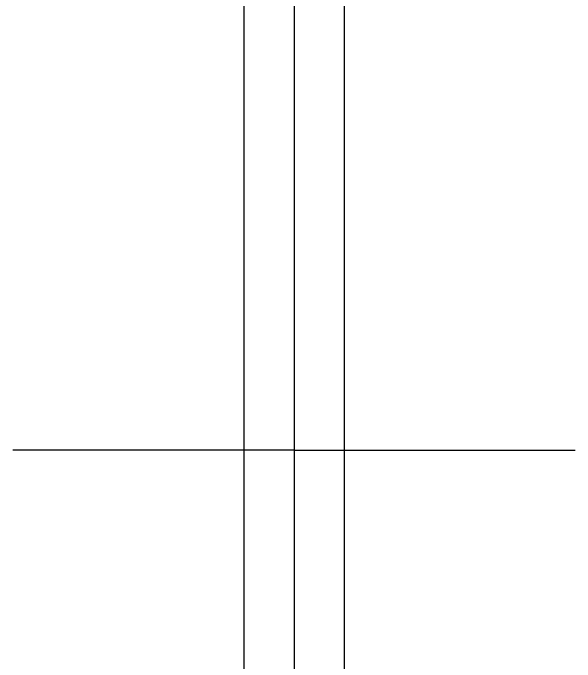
# Model space of a CAD drawing. Header units: millimetres. Extents: x -15000 to 15000, y -45082 to 2000.
# Drawn here: x -4400 to -1600, y -33239 to -30007 of the extents above; entities that cross this region are included whole.
import ezdxf

# ---------------------------------------------------------------- set-up
doc = ezdxf.new("R2010")
doc.units = ezdxf.units.MM
for name, color, linetype in [('CELIK_KIRIS_KOLON', 9, 'CONTINUOUS'), ('KABLO_TAVALARI', 6, 'CONTINUOUS'), ('MONTAJ_BORULARI', 2, 'CONTINUOUS')]:
    doc.layers.add(name, color=color, linetype=linetype)

msp = doc.modelspace()

# ---------------------------------------------------------------- linework, layer by layer
at = {"layer": 'CELIK_KIRIS_KOLON'}
for q in [(-4400, -32184.2, 11261.7), (-1600, -32184.2, 11261.7)]:
    msp.add_line((-3000, -32184.2, 8611.7), q, dxfattribs=at)
at = {"layer": 'KABLO_TAVALARI'}
for p, q in [((-3250, 1350, 4520), (-3250, -41200, 9466.6)), ((-3000, 1350, 4520), (-3000, -41200, 9466.6)), ((-2750, 1350, 4520), (-2750, -41200, 9466.6))]:
    msp.add_line(p, q, dxfattribs=at)
at = {"layer": 'MONTAJ_BORULARI'}
for p, q in [((-3000, -29604.7, 8264.7), (-3000, -32184.2, 8611.7)), ((-3000, -32184.2, 8611.7), (-3000, -34763.8, 8958.8))]:
    msp.add_line(p, q, dxfattribs=at)

doc.saveas('drawing.dxf')
